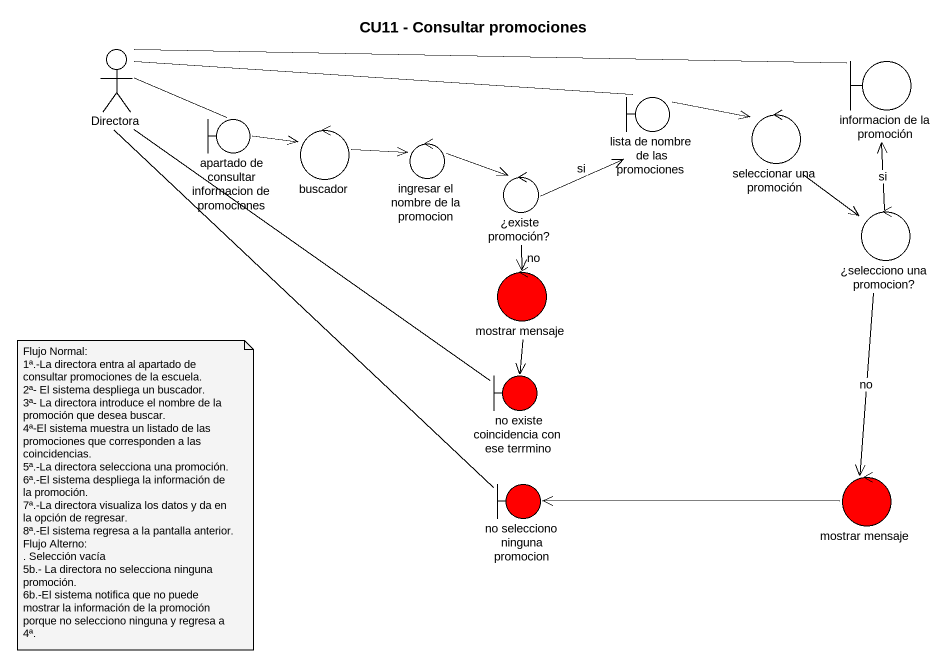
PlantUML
@startuml
title CU11 - Consultar promociones
actor Directora
boundary "informacion de la promoción" as informacion_de_la_promoción
boundary "apartado de consultar informacion de promociones" as apartado_de_consultar
boundary "lista de nombre de las promociones" as lista_de_nombre_de_las
control "seleccionar una promoción" as seleccionar_una_promoción
control buscador
control "ingresar el nombre de la promocion" as ingresar_el_nombre_de_la
control "¿existe promoción?" as existe_promoción
control "¿selecciono una promocion?" as selecciono_una_promocion
control "mostrar mensaje" as mostrar_mensaje #FF0000
boundary "no existe coincidencia con ese terrmino" as no_existe_coincidencia_con #FF0000
control "mostrar mensaje" as mostrar_mensaje_2 #FF0000
boundary "no selecciono ninguna promocion" as no_selecciono_ninguna #FF0000
Directora -right- apartado_de_consultar
informacion_de_la_promoción -left- Directora
apartado_de_consultar -right-> buscador
lista_de_nombre_de_las -left- Directora
lista_de_nombre_de_las -right-> seleccionar_una_promoción
seleccionar_una_promoción --> selecciono_una_promocion
buscador -right-> ingresar_el_nombre_de_la
ingresar_el_nombre_de_la -right-> existe_promoción
existe_promoción -right-> lista_de_nombre_de_las : si
existe_promoción --> mostrar_mensaje : no
selecciono_una_promocion -up-> informacion_de_la_promoción : si
selecciono_una_promocion --> mostrar_mensaje_2 : no
mostrar_mensaje --> no_existe_coincidencia_con
no_existe_coincidencia_con -up- Directora
mostrar_mensaje_2 -left-> no_selecciono_ninguna
no_selecciono_ninguna -up- Directora
note as N1
  Flujo Normal:
  1ª.-La directora entra al apartado de consultar promociones de la escuela.
  2ª- El sistema despliega un buscador.
  3ª- La directora introduce el nombre de la promoción que desea buscar.
  4ª-El sistema muestra un listado de las promociones que corresponden a las coincidencias.
  5ª.-La directora selecciona una promoción.
  6ª.-El sistema despliega la información de la promoción.
  7ª.-La directora visualiza los datos y da en la opción de regresar.
  8ª.-El sistema regresa a la pantalla anterior.
  Flujo Alterno:
  . Selección vacía
  5b.- La directora no selecciona ninguna promoción.
  6b.-El sistema notifica que no puede mostrar la información de la promoción porque no selecciono ninguna y regresa a 4ª.
end note
@enduml
